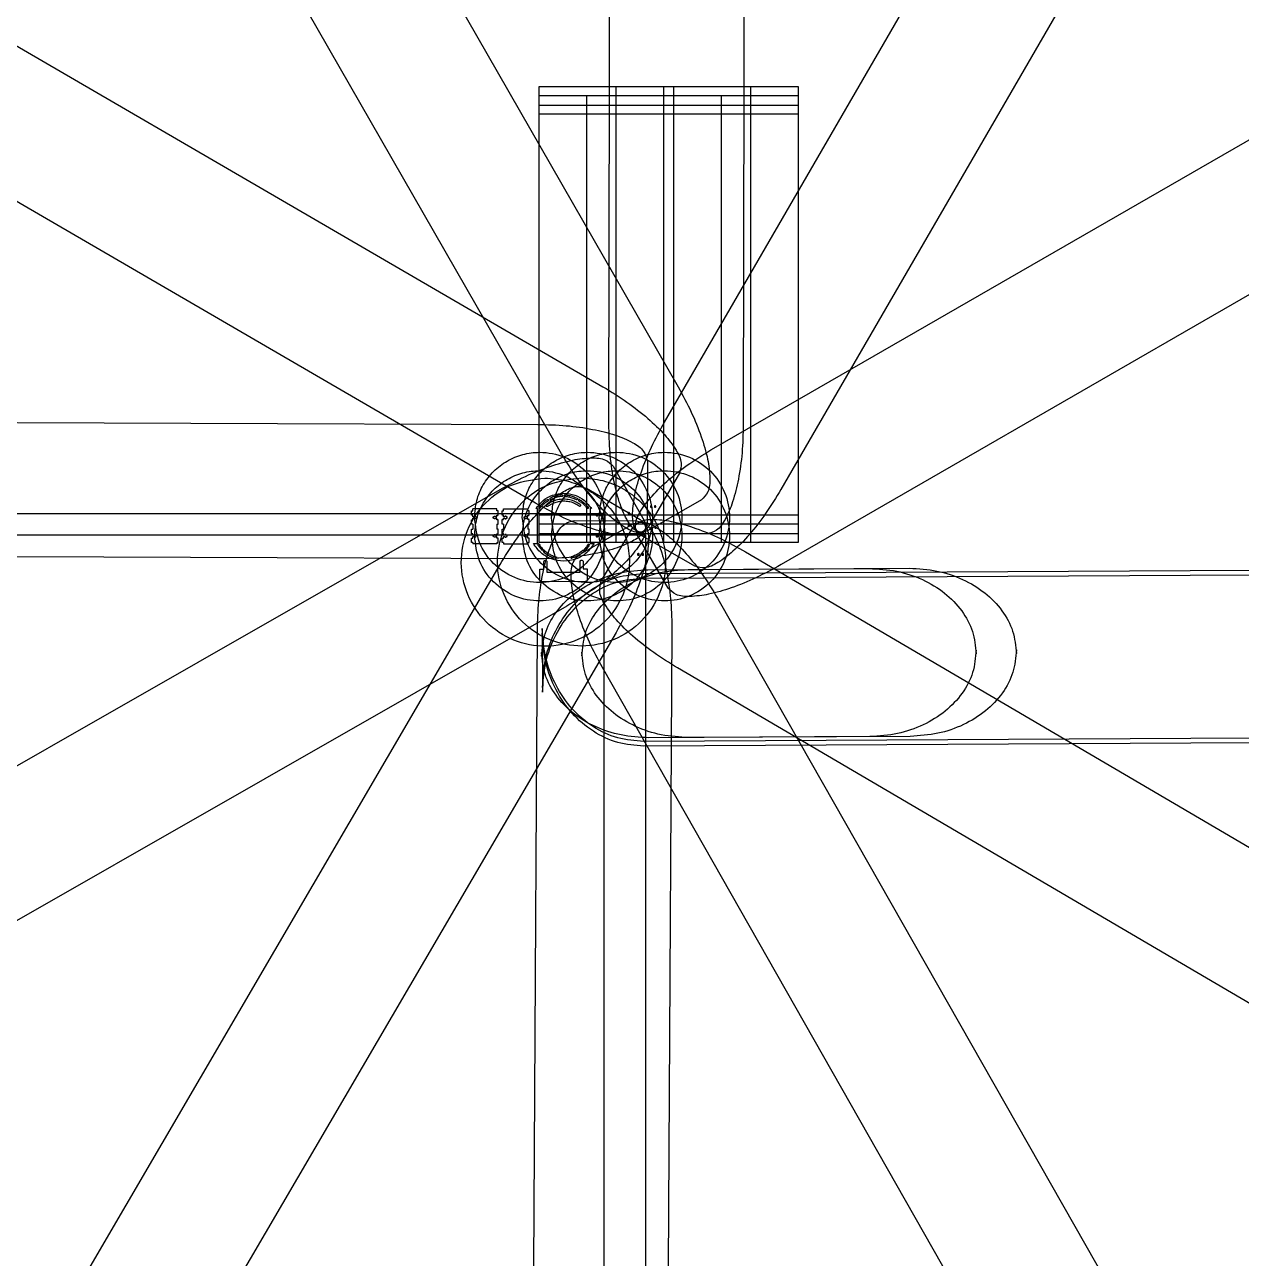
# Model space of a CAD drawing. Extents: x -2460 to 46339, y -15816 to 2995.
# Drawn here: x -1002 to 1778, y -1539 to 1279 of the extents above; entities that cross this region are included whole.
import ezdxf

# ---------------------------------------------------------------- set-up
doc = ezdxf.new("R2010")
doc.units = 0
doc.layers.add('Layer_1', color=7, linetype='CONTINUOUS')

msp = doc.modelspace()

# ---------------------------------------------------------------- linework, layer by layer
at = {"layer": 'Layer_1', "color": 7}
for points in [[(332.709485, 366.185815), (337.218704, 2745.046937)], [(644.418432, 2744.464631), (639.909214, 365.60351)], [(-693.116886, 2514.57258), (491.106193, 451.412312)], [(460.121213, 370.878887), (1652.157702, 2429.533102)], [(224.675491, 298.485232), (-959.547588, 2361.6455)], [(1918.00666, 2275.597132), (725.970171, 216.942917)], [(-1737.061796, 1647.366138), (319.3321, 451.430235)], [(572.844276, 311.309761), (2633.758809, 1499.442461)], [(164.892257, 185.873867), (-1891.501639, 1381.80977)], [(2787.190906, 1233.302631), (726.276374, 45.169931)], [(-2208.338731, 374.671682), (170.507807, 365.653259)], [(420.759899, 282.294983), (420.220121, 139.9137)], [(342.854599, 269.783338), (413.499746, 146.163021)], [(494.502846, 254.22435), (422.92249, 131.14329)], [(-1980.989599, -963.299841), (84.416405, 217.0107)], [(229.701996, 208.193447), (229.702098, 208.193447)], [(281.609848, 220.033989), (404.555031, 148.220362)], [(76.778774, 167.881489), (76.778774, 172.842185), (21.778886, 172.842185)], [(21.778994, 167.842221), (21.778994, 172.724609)], [(92.339119, 167.981819), (92.339119, 172.942515), (147.339007, 172.942515)], [(147.3389, 167.942551), (147.3389, 172.824939)], [(160.407293, 93.193427), (166.252798, 93.193427), (169.702093, 93.193427), (169.702093, 173.193518), (166.252798, 173.193518)], [(192.867598, 178.059688), (192.854799, 178.049589), (192.851599, 178.047087), (192.842198, 178.039889)], [(192.842381, 178.040016), (192.851782, 178.047216), (192.854982, 178.049716), (192.868081, 178.059815), (192.927263, 178.105535)], [(267.72471, 182.179136), (267.700021, 182.197236)], [(267.724659, 182.1791), (267.700072, 182.1975)], [(293.151295, 173.193518), (289.702001, 173.193518), (289.702001, 93.193427), (293.151295, 93.193427), (298.9968, 93.193427)], [(544.368508, 193.075186), (420.882209, 122.195971)], [(21.77874, 137.881423), (18.778746, 137.881423), (18.778746, 147.881428), (21.77874, 147.881428), (21.77874, 151.281421), (24.778734, 151.281421), (24.778734, 149.681425), (27.778727, 149.681425), (27.778727, 151.281421), (29.778723, 151.281421), (29.778723, 154.481415), (27.778727, 154.481415), (27.778727, 156.081414), (24.778734, 156.081414), (24.778734, 154.481417), (21.77874, 154.481417), (21.77874, 157.881408), (18.778746, 157.881408), (18.778746, 167.881413), (21.77874, 167.881413)], [(76.778627, 137.881372), (79.778621, 137.881372), (79.778621, 147.881377), (76.778627, 147.881377), (76.778627, 151.28137), (73.778633, 151.28137), (73.778633, 149.681374), (70.778639, 149.681374), (70.778639, 151.28137), (68.778643, 151.28137), (68.778643, 154.481364), (70.778639, 154.481364), (70.778639, 156.081361), (73.778633, 156.081361), (73.778633, 154.481364), (76.778627, 154.481364), (76.778627, 157.881357), (79.778621, 157.881357), (79.778621, 167.881362), (76.778627, 167.881362)], [(92.339266, 137.981702), (89.339272, 137.981702), (89.339272, 147.981707), (92.339266, 147.981707), (92.339266, 151.3817), (95.33926, 151.3817), (95.33926, 149.781704), (98.339254, 149.781704), (98.339254, 151.3817), (100.33925, 151.3817), (100.33925, 154.581694), (98.339254, 154.581694), (98.339254, 156.181691), (95.33926, 156.181691), (95.33926, 154.581694), (92.339266, 154.581694), (92.339266, 157.981687), (89.339272, 157.981687), (89.339272, 167.981692), (92.339266, 167.981692)], [(147.339154, 137.981753), (150.339148, 137.981753), (150.339148, 147.981758), (147.339154, 147.981758), (147.339154, 151.381751), (144.33916, 151.381751), (144.33916, 149.781755), (141.339166, 149.781755), (141.339166, 151.381751), (139.33917, 151.381751), (139.33917, 154.581745), (141.339166, 154.581745), (141.339166, 156.181742), (144.33916, 156.181742), (144.33916, 154.581745), (147.339154, 154.581745), (147.339154, 157.981738), (150.339148, 157.981738), (150.339148, 167.981743), (147.339154, 167.981743)], [(253.40045, 146.345298), (395.780407, 145.535631)], [(21.778594, 95.881433), (18.7786, 95.881433), (18.7786, 105.881438), (21.778594, 105.881438), (21.778594, 109.281431), (24.778588, 109.281431), (24.778588, 107.681434), (27.778582, 107.681434), (27.778582, 109.281431), (29.778578, 109.281431), (29.778578, 112.481424), (27.778582, 112.481424), (27.778582, 114.081423), (24.778588, 114.081423), (24.778588, 112.481424), (21.778594, 112.481424), (21.778594, 115.881417), (18.7786, 115.881417), (18.7786, 125.881422), (21.778594, 125.881422)], [(21.77874, 137.881474), (21.77874, 125.881473)], [(76.779028, 95.881382), (79.779022, 95.881382), (79.779022, 105.881387), (76.779028, 105.881387), (76.779028, 109.28138), (73.779034, 109.28138), (73.779034, 107.681383), (70.779041, 107.681383), (70.779041, 109.28138), (68.779045, 109.28138), (68.779045, 112.481373), (70.779041, 112.481373), (70.779041, 114.08137), (73.779034, 114.08137), (73.779034, 112.481373), (76.779028, 112.481373), (76.779028, 115.881366), (79.779022, 115.881366), (79.779022, 125.881371), (76.779028, 125.881371)], [(76.778627, 137.881474), (76.778627, 125.881473)], [(92.338865, 95.981712), (89.338871, 95.981712), (89.338871, 105.981717), (92.338865, 105.981717), (92.338865, 109.38171), (95.338858, 109.38171), (95.338858, 107.781713), (98.338852, 107.781713), (98.338852, 109.38171), (100.338848, 109.38171), (100.338848, 112.581703), (98.338852, 112.581703), (98.338852, 114.1817), (95.338858, 114.1817), (95.338858, 112.581703), (92.338865, 112.581703), (92.338865, 115.981696), (89.338871, 115.981696), (89.338871, 125.981701), (92.338865, 125.981701)], [(92.339266, 137.981804), (92.339266, 125.981803)], [(147.339299, 95.981763), (150.339293, 95.981763), (150.339293, 105.981768), (147.339299, 105.981768), (147.339299, 109.381761), (144.339305, 109.381761), (144.339305, 107.781764), (141.339311, 107.781764), (141.339311, 109.381761), (139.339315, 109.381761), (139.339315, 112.581754), (141.339311, 112.581754), (141.339311, 114.181753), (144.339305, 114.181753), (144.339305, 112.581754), (147.339299, 112.581754), (147.339299, 115.981747), (150.339293, 115.981747), (150.339293, 125.981752), (147.339299, 125.981752)], [(147.339154, 137.981804), (147.339154, 125.981803)], [(265.763349, 68.416539), (389.517419, 138.827089)], [(315.397311, 7.078792), (387.44368, 129.887568)], [(468.040317, -8.582214), (396.927035, 114.76927)], [(529.096522, 41.398924), (405.879852, 112.745743)], [(557.025432, 115.193675), (414.643352, 115.463564)], [(76.779028, 95.90508), (76.779028, 92.905086), (21.77914, 92.905086)], [(21.779394, 95.928981), (21.779394, 92.976384)], [(92.338865, 96.00541), (92.338865, 93.005416), (147.338753, 93.005416)], [(147.338499, 96.029311), (147.338499, 93.076714)], [(169.343197, 58.455249), (-2209.503341, 67.473671)], [(410.82545, 25.024172), (9436.386963, 74.281426)], [(410.854914, 14.524574), (9436.416427, 63.781829)], [(645.264402, 74.179021), (2697.108496, -1129.545501)], [(-1115.760213, -2008.881121), (84.072187, 45.237874)], [(175.225358, 10.028178), (175.15373, 27.58829), (175.123504, 35.022387), (184.31711, 35.086395), (184.250054, 51.512905)], [(187.684363, 54.794102), (187.684563, 54.794102)], [(191.145364, 51.560911), (191.242646, 27.723723), (267.090335, 28.251433), (266.993815, 52.088621)], [(270.428123, 55.369717), (270.42871, 55.369704)], [(270.42871, 55.369704), (270.428913, 55.369704)], [(273.889714, 52.136513), (273.955754, 35.710003), (283.149258, 35.774011), (283.179738, 28.342302), (283.179738, 28.339901), (283.179916, 28.339901), (283.251036, 10.756295)], [(421.686756, 33.628518), (927.227384, 36.387503)], [(513.621799, 34.130422), (1019.162427, 36.889407)], [(278.672026, 6.380688), (179.86477, 5.693287)], [(236.838467, -49.709156), (-1828.567537, -1230.019697)], [(585.054442, -38.204981), (1761.448069, -2105.842138)], [(349.335393, -109.705269), (-850.497007, -2163.824264)], [(156.040392, -2482.581005), (169.567989, -103.74905)], [(180.457608, -101.063426), (181.190773, -235.404282)], [(180.487072, -111.563024), (181.220237, -245.90388)], [(476.763137, -105.495965), (463.23554, -2484.327921)], [(179.031276, -155.569541), (179.076344, -163.827553)], [(270.966319, -155.067637), (271.011387, -163.325649)], [(1171.978509, -158.408793), (1171.933441, -150.150781)], [(1263.913552, -157.90689), (1263.868484, -149.648877)], [(1494.439631, -2257.758037), (318.046004, -190.12088)], [(2541.663198, -1394.5144), (489.819104, -190.789877)], [(9438.482609, -309.712712), (412.921096, -358.969967)], [(9438.512073, -320.21231), (412.95056, -369.469564)], [(929.323029, -347.606852), (423.782401, -350.365838)], [(1021.258071, -347.104948), (515.717444, -349.863934)]]:
    msp.add_lwpolyline(points, dxfattribs=at)
for points in [[(173.178972, 157.881814), (173.178972, 1137.082283), (480.379306, 1137.082283), (480.379306, 157.881814)], [(349.084887, 157.881814), (349.084887, 1137.082283), (656.285222, 1137.082283), (656.285222, 157.881814)], [(458.083903, 157.881814), (458.083903, 1137.082283), (765.284238, 1137.082283), (765.284238, 157.881814)], [(173.178972, 137.881855), (173.178972, 1117.082323), (480.379306, 1117.082323), (480.379306, 137.881855)], [(282.17875, 137.881855), (282.17875, 1117.082323), (589.379084, 1117.082323), (589.379084, 137.881855)], [(349.084887, 137.881855), (349.084887, 1117.082323), (656.285222, 1117.082323), (656.285222, 137.881855)], [(458.083903, 137.881855), (458.083903, 1117.082323), (765.284238, 1117.082323), (765.284238, 137.881855)], [(173.178972, 115.881646), (173.178972, 1095.082114), (480.379306, 1095.082114), (480.379306, 115.881646)], [(173.178972, 95.881687), (173.178972, 1075.082155), (480.379306, 1075.082155), (480.379306, 95.881687)], [(282.17875, 115.881646), (282.17875, 1095.082114), (589.379084, 1095.082114), (589.379084, 115.881646)], [(282.17875, 95.881687), (282.17875, 1075.082155), (589.379084, 1075.082155), (589.379084, 95.881687)], [(349.084887, 115.881646), (349.084887, 1095.082114), (656.285222, 1095.082114), (656.285222, 115.881646)], [(349.084887, 95.881687), (349.084887, 1075.082155), (656.285222, 1075.082155), (656.285222, 95.881687)], [(458.083903, 115.881646), (458.083903, 1095.082114), (765.284238, 1095.082114), (765.284238, 115.881646)], [(458.083903, 95.881687), (458.083903, 1075.082155), (765.284238, 1075.082155), (765.284238, 95.881687)], [(460.121213, 370.878887)], [(332.709485, 366.185815)], [(572.844276, 311.309761)], [(224.675491, 298.485232)], [(186.625401, 242.848914)], [(269.368184, 243.300526)], [(164.892257, 185.873867)], [(427.649624, 177.911746)], [(436.778384, 177.911746)], [(321.619868, 161.825672), (321.619868, -5118.148216), (-1790.380635, -5118.148216), (-1790.380635, 161.825672)], [(25.979205, 152.981646)], [(134.979237, 152.981646)], [(201.885374, 152.981646)], [(307.619389, 158.325552)], [(310.88439, 152.981646)], [(317.619368, 158.325552)], [(376.849626, 162.671746)], [(416.184065, 113.481854), (416.184065, -3918.509936), (-1695.816438, -3918.509936), (-1695.816438, 113.481854)], [(376.849626, 134.731747)], [(402.183585, 116.481848)], [(412.183565, 116.481848)], [(428.919624, 129.651747)], [(438.048384, 129.651747)], [(25.979205, 110.981732)], [(134.979237, 110.981732)], [(201.885374, 110.981732)], [(307.619389, 110.32565)], [(310.88439, 110.981732)], [(317.619368, 110.32565)], [(169.343197, 58.455249)], [(402.183585, 68.481692)], [(412.183565, 68.481692)], [(645.264402, 74.179021)], [(421.686756, 33.628518)], [(513.621799, 34.130422)], [(410.82545, 25.024172)], [(410.854914, 14.524574)], [(236.838467, -49.709156)], [(585.054442, -38.204981)], [(349.335393, -109.705269)], [(476.763137, -105.495965)]]:
    msp.add_lwpolyline(points, close=True, dxfattribs=at)
for points, knots in [([(319.3321, 451.430235), (337.838385, 440.063143), (373.589602, 418.103718), (420.740676, 381.278831), (459.198126, 344.77835), (484.797034, 310.987129), (500.952588, 280.108437), (496.411467, 261.884024), (494.502846, 254.22435)], [0, 0, 0, 0, 65.089188, 125.742022, 179.423508, 222.85158, 254.637607, 277.683192, 277.683192, 277.683192, 277.683192]), ([(491.106193, 451.412312), (501.461604, 432.321515), (521.466622, 395.441112), (543.923188, 339.988455), (559.010138, 289.158899), (564.31036, 247.098719), (562.884088, 212.278296), (549.847678, 198.757812), (544.368508, 193.075186)], [0, 0, 0, 0, 65.089168, 125.741986, 179.423465, 222.85154, 254.63758, 277.683186, 277.683186, 277.683186, 277.683186]), ([(405.879852, 112.745743), (400.422266, 118.449096), (387.437214, 132.018894), (386.142965, 166.844452), (391.602613, 208.884204), (406.882162, 259.656159), (429.548802, 315.023237), (449.693498, 351.827502), (460.121213, 370.878887)], [0, 0, 0, 0, 23.045593, 54.83161, 98.259653, 151.941094, 212.593874, 277.683003, 277.683003, 277.683003, 277.683003]), ([(170.507807, 365.653259), (192.217839, 365.04848), (234.15819, 363.880142), (293.399263, 355.526917), (344.946685, 343.112684), (384.001113, 326.623368), (413.419714, 307.940779), (418.587775, 289.884145), (420.759899, 282.294983)], [0, 0, 0, 0, 65.08904, 125.741744, 179.423128, 222.851136, 254.637142, 277.682741, 277.682741, 277.682741, 277.682741]), ([(414.643352, 115.463564), (407.066663, 117.678811), (389.039703, 122.949473), (370.524706, 152.47386), (354.25774, 191.621452), (342.136833, 243.238672), (334.120621, 302.526332), (333.190799, 344.47268), (332.709485, 366.185815)], [0, 0, 0, 0, 23.045605, 54.831628, 98.259664, 151.941085, 212.593833, 277.682922, 277.682922, 277.682922, 277.682922]), ([(639.909214, 365.60351), (639.345588, 343.892355), (638.256751, 301.949834), (630.015833, 242.69299), (617.69933, 191.122091), (601.284069, 152.03645), (582.657277, 122.582466), (564.610465, 117.380182), (557.025432, 115.193675)], [0, 0, 0, 0, 65.089088, 125.741837, 179.423258, 222.851295, 254.637318, 277.682923, 277.682923, 277.682923, 277.682923]), ([(396.927035, 114.76927), (395.047464, 122.436124), (390.575463, 140.677624), (406.847981, 171.494853), (432.574827, 205.188798), (471.170406, 241.543244), (518.460781, 278.189143), (554.295017, 300.012897), (572.844276, 311.309761)], [0, 0, 0, 0, 23.045581, 54.831618, 98.259714, 151.941237, 212.594118, 277.68336, 277.68336, 277.68336, 277.68336]), ([(25.979205, 152.981646), (28.240237, 133.387113), (32.722039, 94.546971), (67.102567, 45.051022), (116.259839, 11.886183), (174.816349, 0.327058), (233.175642, 11.94045), (282.770135, 44.991845), (315.819833, 94.579589), (327.433248, 152.963898), (315.875731, 211.425732), (282.704452, 260.935617), (233.23238, 294.015224), (181.24412, 304.377035), (135.829294, 298.353556), (99.535073, 283.324943), (68.313645, 259.414186), (44.55948, 228.232021), (28.946843, 191.937505), (26.971154, 166.002851), (25.979205, 152.981646)], [0, 0, 0, 0, 58.40648, 115.772899, 174.179379, 232.585859, 289.952277, 348.358758, 406.765238, 464.131656, 522.538136, 580.944616, 638.311035, 696.717515, 735.669542, 774.299227, 813.251255, 852.203282, 890.832967, 929.784994, 929.784994, 929.784994, 929.784994]), ([(84.416405, 217.0107), (103.526841, 227.329909), (140.445185, 247.264993), (195.940433, 269.616421), (246.798607, 284.607013), (288.868847, 289.827513), (323.686565, 288.335273), (337.182355, 275.273264), (342.854599, 269.783338)], [0, 0, 0, 0, 65.08929, 125.742232, 179.423827, 222.851998, 254.638102, 277.683725, 277.683725, 277.683725, 277.683725]), ([(134.979237, 152.981646), (137.240269, 133.387113), (141.722071, 94.546971), (176.102599, 45.051022), (225.259871, 11.886183), (283.816381, 0.327058), (342.175674, 11.94045), (391.770167, 44.991845), (424.819865, 94.579589), (436.43328, 152.963898), (424.875763, 211.425732), (391.704484, 260.935617), (342.232412, 294.015224), (290.244152, 304.377035), (244.829326, 298.353556), (208.535105, 283.324943), (177.313677, 259.414186), (153.559512, 228.232021), (137.946875, 191.937505), (135.971186, 166.002851), (134.979237, 152.981646)], [0, 0, 0, 0, 58.40648, 115.772899, 174.179379, 232.585859, 289.952277, 348.358758, 406.765238, 464.131656, 522.538136, 580.944616, 638.311035, 696.717515, 735.669542, 774.299227, 813.251255, 852.203282, 890.832967, 929.784994, 929.784994, 929.784994, 929.784994]), ([(201.885374, 152.981646), (204.146407, 133.387113), (208.628208, 94.546971), (243.008736, 45.051022), (292.166008, 11.886183), (350.722519, 0.327058), (409.081811, 11.94045), (458.676305, 44.991845), (491.726003, 94.579589), (503.339417, 152.963898), (491.7819, 211.425732), (458.610621, 260.935617), (409.138549, 294.015224), (357.150289, 304.377035), (311.735463, 298.353556), (275.441243, 283.324943), (244.219815, 259.414186), (220.465649, 228.232021), (204.853012, 191.937505), (202.877323, 166.002851), (201.885374, 152.981646)], [0, 0, 0, 0, 58.40648, 115.772899, 174.179379, 232.585859, 289.952277, 348.358758, 406.765238, 464.131656, 522.538136, 580.944616, 638.311035, 696.717515, 735.669542, 774.299227, 813.251255, 852.203282, 890.832967, 929.784994, 929.784994, 929.784994, 929.784994]), ([(420.882209, 122.195971), (413.211796, 120.330941), (394.961834, 115.893535), (364.175486, 132.224411), (330.530352, 158.015053), (294.249128, 196.679425), (257.692944, 244.039119), (235.937166, 279.914616), (224.675491, 298.485232)], [0, 0, 0, 0, 23.045612, 54.831666, 98.259754, 151.941244, 212.594069, 277.683239, 277.683239, 277.683239, 277.683239]), ([(310.88439, 152.981646), (313.145423, 133.387113), (317.627225, 94.546971), (352.007752, 45.051022), (401.165024, 11.886183), (459.721535, 0.327058), (518.080827, 11.94045), (567.675321, 44.991845), (600.725019, 94.579589), (612.338433, 152.963898), (600.780916, 211.425732), (567.609637, 260.935617), (518.137565, 294.015224), (466.149306, 304.377035), (420.734479, 298.353556), (384.440259, 283.324943), (353.218831, 259.414186), (329.464665, 228.232021), (313.852028, 191.937505), (311.876339, 166.002851), (310.88439, 152.981646)], [0, 0, 0, 0, 58.40648, 115.772899, 174.179379, 232.585859, 289.952277, 348.358758, 406.765238, 464.131656, 522.538136, 580.944616, 638.311035, 696.717515, 735.669542, 774.299227, 813.251255, 852.203282, 890.832967, 929.784994, 929.784994, 929.784994, 929.784994]), ([(25.979205, 110.981732), (28.240237, 91.387198), (32.722039, 52.547057), (67.102567, 3.051108), (116.259839, -30.113732), (174.816349, -41.672857), (233.175642, -30.059464), (282.770135, 2.991931), (315.819833, 52.579674), (327.433248, 110.963983), (315.875731, 169.425818), (282.704452, 218.935702), (233.23238, 252.01531), (181.24412, 262.377121), (135.829294, 256.353642), (99.535073, 241.325028), (68.313645, 217.414272), (44.55948, 186.232107), (28.946843, 149.93759), (26.971154, 124.002936), (25.979205, 110.981732)], [0, 0, 0, 0, 58.40648, 115.772899, 174.179379, 232.585859, 289.952277, 348.358758, 406.765238, 464.131656, 522.538136, 580.944616, 638.311035, 696.717515, 735.669542, 774.299227, 813.251255, 852.203282, 890.832967, 929.784994, 929.784994, 929.784994, 929.784994]), ([(134.979237, 110.981732), (137.240269, 91.387198), (141.722071, 52.547057), (176.102599, 3.051108), (225.259871, -30.113732), (283.816381, -41.672857), (342.175674, -30.059464), (391.770167, 2.991931), (424.819865, 52.579674), (436.43328, 110.963983), (424.875763, 169.425818), (391.704484, 218.935702), (342.232412, 252.01531), (290.244152, 262.377121), (244.829326, 256.353642), (208.535105, 241.325028), (177.313677, 217.414272), (153.559512, 186.232107), (137.946875, 149.93759), (135.971186, 124.002936), (134.979237, 110.981732)], [0, 0, 0, 0, 58.40648, 115.772899, 174.179379, 232.585859, 289.952277, 348.358758, 406.765238, 464.131656, 522.538136, 580.944616, 638.311035, 696.717515, 735.669542, 774.299227, 813.251255, 852.203282, 890.832967, 929.784994, 929.784994, 929.784994, 929.784994]), ([(201.885374, 110.981732), (204.146407, 91.387198), (208.628208, 52.547057), (243.008736, 3.051108), (292.166008, -30.113732), (350.722519, -41.672857), (409.081811, -30.059464), (458.676305, 2.991931), (491.726003, 52.579674), (503.339417, 110.963983), (491.7819, 169.425818), (458.610621, 218.935702), (409.138549, 252.01531), (357.150289, 262.377121), (311.735463, 256.353642), (275.441243, 241.325028), (244.219815, 217.414272), (220.465649, 186.232107), (204.853012, 149.93759), (202.877323, 124.002936), (201.885374, 110.981732)], [0, 0, 0, 0, 58.40648, 115.772899, 174.179379, 232.585859, 289.952277, 348.358758, 406.765238, 464.131656, 522.538136, 580.944616, 638.311035, 696.717515, 735.669542, 774.299227, 813.251255, 852.203282, 890.832967, 929.784994, 929.784994, 929.784994, 929.784994]), ([(310.88439, 110.981732), (313.145423, 91.387198), (317.627225, 52.547057), (352.007752, 3.051108), (401.165024, -30.113732), (459.721535, -41.672857), (518.080827, -30.059464), (567.675321, 2.991931), (600.725019, 52.579674), (612.338433, 110.963983), (600.780916, 169.425818), (567.609637, 218.935702), (518.137565, 252.01531), (466.149306, 262.377121), (420.734479, 256.353642), (384.440259, 241.325028), (353.218831, 217.414272), (329.464665, 186.232107), (313.852028, 149.93759), (311.876339, 124.002936), (310.88439, 110.981732)], [0, 0, 0, 0, 58.40648, 115.772899, 174.179379, 232.585859, 289.952277, 348.358758, 406.765238, 464.131656, 522.538136, 580.944616, 638.311035, 696.717515, 735.669542, 774.299227, 813.251255, 852.203282, 890.832967, 929.784994, 929.784994, 929.784994, 929.784994]), ([(186.625401, 242.848914), (161.358252, 239.793512), (111.273931, 233.737122), (47.65078, 189.027234), (5.203881, 125.365781), (-9.298685, 49.72853), (6.097207, -25.49107), (49.093124, -89.250383), (113.309551, -131.545361), (188.725295, -146.119054), (264.077904, -130.794669), (327.727553, -87.644978), (370.06226, -23.577938), (383.066165, 43.575826), (374.974181, 102.132437), (355.326979, 148.857255), (324.254756, 188.974059), (283.852735, 219.404601), (236.911523, 239.29408), (203.433811, 241.660691), (186.625401, 242.848914)], [0, 0, 0, 0, 75.363735, 149.385335, 224.748797, 300.112145, 374.133476, 449.496937, 524.860559, 598.88227, 674.246005, 749.609627, 823.631069, 898.994417, 949.255191, 999.100074, 1049.360945, 1099.621889, 1149.466968, 1199.728011, 1199.728011, 1199.728011, 1199.728011]), ([(269.368184, 243.300526), (244.101035, 240.245124), (194.016714, 234.188733), (130.393563, 189.478846), (87.946664, 125.817393), (73.444098, 50.180142), (88.83999, -25.039458), (131.835907, -88.798771), (196.052334, -131.093749), (271.468078, -145.667442), (346.820687, -130.343057), (410.470336, -87.193366), (452.805043, -23.126326), (465.808948, 44.027438), (457.716964, 102.584049), (438.069762, 149.308867), (406.997539, 189.425671), (366.595518, 219.856213), (319.654306, 239.745692), (286.176594, 242.112303), (269.368184, 243.300526)], [0, 0, 0, 0, 75.363735, 149.385335, 224.748797, 300.112145, 374.133476, 449.496937, 524.860559, 598.88227, 674.246005, 749.609627, 823.631069, 898.994417, 949.255191, 999.100074, 1049.360945, 1099.621889, 1149.466968, 1199.728011, 1199.728011, 1199.728011, 1199.728011]), ([(84.072187, 45.237874), (95.474344, 63.72254), (117.501511, 99.431994), (154.415728, 146.51307), (190.98906, 184.901162), (224.828761, 210.435894), (255.738038, 226.532815), (273.953805, 221.957136), (281.609848, 220.033989)], [0, 0, 0, 0, 65.089099, 125.741855, 179.42328, 222.851315, 254.637331, 277.682927, 277.682927, 277.682927, 277.682927]), ([(166.252798, 173.193518), (171.335926, 179.722611), (181.538007, 192.826816), (204.200243, 205.602662), (221.101229, 207.319674), (229.701996, 208.193447)], [0, 0, 0, 0, 24.675562, 49.525037, 75.274304, 75.274304, 75.274304, 75.274304]), ([(226.062532, 204.637548), (222.804075, 204.307045), (216.347491, 203.652158), (207.007273, 200.939429), (201.280933, 198.101602), (198.434445, 196.690955)], [0, 0, 0, 0, 9.8129, 19.444116, 28.963756, 28.963756, 28.963756, 28.963756]), ([(225.939494, 201.124001), (222.893943, 200.800462), (216.858034, 200.159248), (208.12896, 197.598518), (202.773258, 194.939829), (200.110743, 193.618098)], [0, 0, 0, 0, 9.176532, 18.186757, 27.094363, 27.094363, 27.094363, 27.094363]), ([(225.706881, 204.616601), (225.731415, 204.61778), (225.780728, 204.620148), (225.855153, 204.619762), (226.209503, 204.604125), (226.834773, 204.390923), (227.456427, 203.679602), (227.640805, 202.760167), (227.35277, 201.895637), (226.697876, 201.255425), (226.1208, 201.165281), (225.829004, 201.119701)], [0, 0, 0, 0, 0.073679, 0.148092, 0.223145, 1.138159, 2.026028, 2.941044, 3.816483, 4.664732, 5.532351, 5.532351, 5.532351, 5.532351]), ([(229.702098, 208.193447), (238.302907, 207.319676), (255.203926, 205.602675), (277.866142, 192.826782), (288.068189, 179.722597), (293.151295, 173.193518)], [0, 0, 0, 0, 25.749386, 50.598826, 75.274318, 75.274318, 75.274318, 75.274318]), ([(232.850859, 204.616554), (232.826325, 204.617733), (232.777012, 204.620101), (232.702587, 204.619715), (232.348237, 204.604078), (231.722967, 204.390876), (231.101313, 203.679555), (230.916936, 202.76012), (231.204971, 201.89559), (231.859865, 201.255378), (232.436941, 201.165234), (232.728736, 201.119654)], [0, 0, 0, 0, 0.073679, 0.148092, 0.223145, 1.138159, 2.026028, 2.941044, 3.816483, 4.664732, 5.532351, 5.532351, 5.532351, 5.532351]), ([(232.495336, 204.637548), (235.753792, 204.307045), (242.210376, 203.652158), (251.550594, 200.939429), (257.276934, 198.101602), (260.123423, 196.690955)], [0, 0, 0, 0, 9.8129, 19.444116, 28.963756, 28.963756, 28.963756, 28.963756]), ([(232.618246, 201.123954), (235.663797, 200.800415), (241.699705, 200.159202), (250.428775, 197.598472), (255.784473, 194.939782), (258.446985, 193.618051)], [0, 0, 0, 0, 9.176531, 18.186754, 27.094352, 27.094352, 27.094352, 27.094352]), ([(725.970171, 216.942917), (714.638171, 198.415144), (692.746536, 162.622413), (656.011064, 115.401687), (619.583517, 76.875173), (585.840849, 51.212293), (554.992812, 34.998266), (536.759808, 39.504827), (529.096522, 41.398924)], [0, 0, 0, 0, 65.089135, 125.741931, 179.423398, 222.851472, 254.637519, 277.683128, 277.683128, 277.683128, 277.683128]), ([(422.92249, 131.14329), (417.208791, 125.696532), (403.614373, 112.737236), (368.786388, 111.509023), (326.757003, 117.04835), (276.014031, 132.42411), (220.68994, 155.195649), (183.92387, 175.410064), (164.892257, 185.873867)], [0, 0, 0, 0, 23.045601, 54.831661, 98.259766, 151.941278, 212.594128, 277.683322, 277.683322, 277.683322, 277.683322]), ([(172.804576, 175.952313), (172.70719, 175.794918), (172.511789, 175.479109), (172.436941, 174.908541), (172.56815, 174.249682), (173.04101, 173.613164), (173.852589, 173.260603), (174.554004, 173.340545), (174.997531, 173.569676), (175.248761, 173.763835), (175.37798, 173.926276), (175.442035, 174.0068)], [0, 0, 0, 0, 0.55011, 1.103782, 1.677558, 2.534359, 3.365744, 4.222577, 4.545108, 4.858216, 5.166005, 5.166005, 5.166005, 5.166005]), ([(192.976493, 193.709783), (190.351137, 192.124622), (185.149025, 188.983646), (178.33084, 182.945721), (174.62134, 178.249775), (172.777398, 175.915483)], [0, 0, 0, 0, 9.188561, 18.207022, 27.120986, 27.120986, 27.120986, 27.120986]), ([(194.280072, 190.686853), (191.832115, 189.192868), (186.980563, 186.231972), (180.618678, 180.567537), (177.151059, 176.171692), (175.427176, 173.986353)], [0, 0, 0, 0, 8.59271, 17.029699, 25.370626, 25.370626, 25.370626, 25.370626]), ([(192.842198, 178.039889), (192.724165, 177.960452), (192.486194, 177.800296), (192.068737, 177.662062), (191.428525, 177.588525), (190.578913, 177.816749), (189.815399, 178.580454), (189.576075, 179.47058), (189.681424, 180.18998), (189.905001, 180.706476), (190.154601, 180.973123), (190.278602, 181.105592)], [0, 0, 0, 0, 0.425224, 0.857311, 1.303281, 2.349008, 3.3637, 4.409426, 4.976704, 5.524755, 6.065824, 6.065824, 6.065824, 6.065824]), ([(267.700021, 182.197236), (263.984246, 184.613701), (256.491454, 189.486458), (243.463008, 193.683106), (229.497844, 195.229191), (215.335439, 193.591927), (201.785361, 189.017124), (194.09384, 183.733787), (190.278792, 181.113215)], [0, 0, 0, 0, 13.249093, 26.716546, 40.61047, 55.117762, 69.170924, 83.001406, 83.001406, 83.001406, 83.001406]), ([(192.683936, 193.549611), (192.704243, 193.560443), (192.745069, 193.582221), (192.808262, 193.611803), (193.114502, 193.740518), (193.729129, 193.810617), (194.540217, 193.457599), (195.064568, 192.753352), (195.167293, 191.90629), (194.869397, 191.102086), (194.417089, 190.794588), (194.188378, 190.639101)], [0, 0, 0, 0, 0.069041, 0.138798, 0.209196, 1.065978, 1.897373, 2.754104, 3.573821, 4.368129, 5.180607, 5.180607, 5.180607, 5.180607]), ([(192.927263, 178.105535), (193.395405, 178.462865), (194.332091, 179.177832), (195.776972, 180.198094), (199.857791, 182.915088), (207.094799, 186.673748), (218.094348, 189.952719), (229.587633, 191.058148), (240.969262, 189.995757), (251.672464, 186.905142), (258.766287, 183.345784), (262.807206, 180.751301), (264.277897, 179.748724), (265.231915, 179.044612), (265.708687, 178.692732)], [0, 0, 0, 0, 1.766684, 3.534889, 5.305019, 16.474715, 27.835564, 39.536773, 50.894451, 61.926973, 72.772795, 74.554252, 76.333595, 78.111167, 78.111167, 78.111167, 78.111167]), ([(198.477625, 196.714055), (198.311681, 196.606634), (197.978734, 196.391106), (197.645743, 195.874571), (197.471406, 195.178651), (197.636887, 194.348174), (198.259202, 193.637017), (198.972801, 193.393718), (199.505594, 193.412333), (199.836806, 193.484937), (200.035776, 193.582658), (200.134416, 193.631103)], [0, 0, 0, 0, 0.587533, 1.178821, 1.791539, 2.706568, 3.594466, 4.509497, 4.85393, 5.188292, 5.517017, 5.517017, 5.517017, 5.517017]), ([(260.080243, 196.714055), (260.246206, 196.606638), (260.579184, 196.391123), (260.912148, 195.874566), (261.086612, 195.178631), (260.920736, 194.348242), (260.298668, 193.637011), (259.585068, 193.393714), (259.052285, 193.412331), (258.72104, 193.484939), (258.522051, 193.582658), (258.423401, 193.631103)], [0, 0, 0, 0, 0.587571, 1.178857, 1.791583, 2.706657, 3.594484, 4.509426, 4.853908, 5.18829, 5.517044, 5.517044, 5.517044, 5.517044]), ([(265.811879, 193.605491), (265.79139, 193.616307), (265.750409, 193.637942), (265.687617, 193.667423), (265.383224, 193.799093), (264.76752, 193.865379), (263.957082, 193.513769), (263.432524, 192.809175), (263.330013, 191.962128), (263.628083, 191.15813), (264.080161, 190.850501), (264.308707, 190.694981)], [0, 0, 0, 0, 0.0695, 0.13901, 0.208014, 1.064748, 1.896115, 2.752848, 3.572547, 4.366914, 5.179101, 5.179101, 5.179101, 5.179101]), ([(264.217267, 190.742733), (266.665224, 189.248748), (271.516776, 186.287852), (277.878661, 180.623417), (281.34628, 176.227572), (283.070163, 174.042233)], [0, 0, 0, 0, 8.59271, 17.029699, 25.370626, 25.370626, 25.370626, 25.370626]), ([(265.51889, 193.765663), (268.144247, 192.180502), (273.346358, 189.039526), (280.164543, 183.001601), (283.874043, 178.305655), (285.717986, 175.971363)], [0, 0, 0, 0, 9.188561, 18.207022, 27.120986, 27.120986, 27.120986, 27.120986]), ([(265.870459, 178.692722), (265.939126, 178.671834), (266.077299, 178.629803), (266.293632, 178.59514), (266.788242, 178.566802), (267.562972, 178.77494), (268.326356, 179.538538), (268.55249, 180.382013), (268.484133, 181.012479), (268.351963, 181.412724), (268.179469, 181.708816), (268.012575, 181.916514), (267.876753, 182.056837), (267.775404, 182.138308), (267.724659, 182.1791)], [0, 0, 0, 0, 0.215129, 0.432884, 0.655131, 1.70088, 2.715564, 3.761287, 4.190642, 4.606876, 5.016266, 5.210845, 5.405472, 5.600644, 5.600644, 5.600644, 5.600644]), ([(268.278684, 181.764938), (268.217511, 181.811271), (268.095033, 181.904038), (267.910157, 182.041818), (267.786531, 182.13336), (267.72471, 182.179136)], [0, 0, 0, 0, 0.230217, 0.460932, 0.691703, 0.691703, 0.691703, 0.691703]), ([(285.913566, 174.411194), (285.765563, 174.159068), (285.47394, 173.662281), (284.637929, 173.318386), (283.942328, 173.396234), (283.498208, 173.625588), (283.247056, 173.819698), (283.117834, 173.982152), (283.05378, 174.06268)], [0, 0, 0, 0, 0.85678, 1.688193, 2.545107, 2.867638, 3.180759, 3.488537, 3.488537, 3.488537, 3.488537]), ([(285.690046, 176.008193), (285.786771, 175.851037), (285.980846, 175.535707), (286.066426, 174.961561), (285.965115, 174.596795), (285.913566, 174.411194)], [0, 0, 0, 0, 0.550159, 1.103877, 1.677484, 1.677484, 1.677484, 1.677484]), ([(427.649624, 177.911746), (427.693593, 178.193803), (427.780224, 178.749541), (428.417193, 179.361384), (429.248094, 179.588039), (430.08774, 179.361441), (430.699043, 178.7496), (430.925868, 177.911842), (430.699111, 177.074035), (430.087748, 176.46221), (429.24812, 176.235553), (428.417185, 176.462152), (427.780238, 177.073991), (427.693597, 177.629706), (427.649624, 177.911746)], [0, 0, 0, 0, 0.836585, 1.64832, 2.484883, 3.321434, 4.133166, 4.969704, 5.806277, 6.618028, 7.454613, 8.291164, 9.102896, 9.939433, 9.939433, 9.939433, 9.939433]), ([(436.778384, 177.911746), (436.822353, 178.193803), (436.908984, 178.749541), (437.545953, 179.361384), (438.376854, 179.588039), (439.2165, 179.361441), (439.827803, 178.7496), (440.054628, 177.911842), (439.827871, 177.074035), (439.216507, 176.46221), (438.376879, 176.235553), (437.545945, 176.462152), (436.908997, 177.073991), (436.822356, 177.629706), (436.778384, 177.911746)], [0, 0, 0, 0, 0.836585, 1.64832, 2.484883, 3.321434, 4.133166, 4.969704, 5.806277, 6.618028, 7.454613, 8.291164, 9.102896, 9.939433, 9.939433, 9.939433, 9.939433]), ([(169.567989, -103.74905), (170.213919, -82.040142), (171.461754, -40.101962), (179.927255, 19.123337), (192.439169, 70.64728), (209.00248, 109.670485), (227.740775, 139.053706), (245.807186, 144.187555), (253.40045, 146.345298)], [0, 0, 0, 0, 65.089225, 125.742099, 179.423625, 222.851735, 254.637792, 277.683393, 277.683393, 277.683393, 277.683393]), ([(413.499746, 146.163021), (415.350236, 138.489091), (419.753048, 120.230755), (403.363794, 89.475426), (377.509363, 55.879252), (338.776198, 19.671386), (291.347186, -16.794962), (255.430438, -38.4827), (236.838467, -49.709156)], [0, 0, 0, 0, 23.045597, 54.831651, 98.259772, 151.941325, 212.594241, 277.683522, 277.683522, 277.683522, 277.683522]), ([(307.619389, 158.325552), (307.564046, 157.97345), (307.454895, 157.279015), (306.659123, 156.514965), (305.621241, 156.22952), (304.572374, 156.514965), (303.808946, 157.279015), (303.523289, 158.325552), (303.808946, 159.372089), (304.572374, 160.136139), (305.621241, 160.421585), (306.659123, 160.136139), (307.454895, 159.372089), (307.564046, 158.677654), (307.619389, 158.325552)], [0, 0, 0, 0, 1.044615, 2.060249, 3.104864, 4.149479, 5.165112, 6.209727, 7.254342, 8.269976, 9.314591, 10.359206, 11.37484, 12.419455, 12.419455, 12.419455, 12.419455]), ([(317.619368, 158.325552), (317.564025, 157.97345), (317.454875, 157.279014), (316.659104, 156.51497), (315.621252, 156.22951), (314.572433, 156.515012), (313.808993, 157.279), (313.523251, 158.325545), (313.80893, 159.37209), (314.572352, 160.136139), (315.621221, 160.421585), (316.659102, 160.136139), (317.454875, 159.372089), (317.564026, 158.677654), (317.619368, 158.325552)], [0, 0, 0, 0, 1.044615, 2.060249, 3.104864, 4.14937, 5.165043, 6.209673, 7.254288, 8.269922, 9.314537, 10.359152, 11.374785, 12.4194, 12.4194, 12.4194, 12.4194]), ([(404.555031, 148.220362), (409.99095, 142.49635), (422.924449, 128.877401), (424.086648, 94.047183), (418.467651, 52.028428), (402.995722, 1.314776), (380.119339, -53.965952), (359.835258, -90.693564), (349.335393, -109.705269)], [0, 0, 0, 0, 23.045602, 54.83163, 98.259676, 151.94111, 212.593872, 277.682973, 277.682973, 277.682973, 277.682973]), ([(376.849626, 162.671746), (376.893595, 162.953804), (376.980226, 163.509542), (377.617195, 164.121384), (378.448096, 164.34804), (379.287742, 164.121441), (379.899045, 163.5096), (380.12587, 162.671843), (379.899113, 161.834036), (379.28775, 161.222211), (378.448121, 160.995553), (377.617187, 161.222153), (376.980239, 161.833992), (376.893599, 162.389707), (376.849626, 162.671746)], [0, 0, 0, 0, 0.836585, 1.64832, 2.484883, 3.321434, 4.133166, 4.969704, 5.806277, 6.618028, 7.454613, 8.291164, 9.102896, 9.939433, 9.939433, 9.939433, 9.939433]), ([(387.44368, 129.887568), (393.17798, 135.312623), (406.821418, 148.220283), (441.653788, 149.316431), (483.661842, 143.617782), (534.346126, 128.049731), (589.583457, 105.068584), (626.272606, 84.714911), (645.264402, 74.179021)], [0, 0, 0, 0, 23.045582, 54.831616, 98.259695, 151.941184, 212.594017, 277.683199, 277.683199, 277.683199, 277.683199]), ([(389.517419, 138.827089), (397.194847, 140.663024), (415.461503, 145.031205), (446.185716, 128.583699), (479.732837, 102.665656), (515.867229, 63.863968), (552.243619, 16.36597), (573.863244, -19.591785), (585.054442, -38.204981)], [0, 0, 0, 0, 23.045606, 54.831669, 98.259784, 151.941317, 212.594196, 277.683427, 277.683427, 277.683427, 277.683427]), ([(395.780407, 145.535631), (403.348641, 143.29167), (421.355496, 137.952684), (439.758406, 108.358254), (455.876836, 69.149199), (467.801962, 17.486291), (475.59335, -41.831456), (476.364143, -83.781115), (476.763137, -105.495965)], [0, 0, 0, 0, 23.045601, 54.831659, 98.259769, 151.941295, 212.594169, 277.683394, 277.683394, 277.683394, 277.683394]), ([(420.220121, 139.9137), (417.990518, 132.341225), (412.6857, 114.324294), (383.126292, 95.865297), (343.947964, 79.672568), (292.307899, 67.649528), (233.005194, 59.745713), (191.05719, 58.895403), (169.343197, 58.455249)], [0, 0, 0, 0, 23.045599, 54.831605, 98.259612, 151.940995, 212.593699, 277.682739, 277.682739, 277.682739, 277.682739]), ([(376.849626, 134.731747), (376.893595, 135.013805), (376.980226, 135.569543), (377.617195, 136.181385), (378.448096, 136.408041), (379.287742, 136.181442), (379.899045, 135.569601), (380.12587, 134.731844), (379.899113, 133.894037), (379.28775, 133.282212), (378.448121, 133.055554), (377.617187, 133.282154), (376.980239, 133.893993), (376.893599, 134.449708), (376.849626, 134.731747)], [0, 0, 0, 0, 0.836585, 1.64832, 2.484883, 3.321434, 4.133166, 4.969704, 5.806277, 6.618028, 7.454613, 8.291164, 9.102896, 9.939433, 9.939433, 9.939433, 9.939433]), ([(402.183585, 116.481848), (402.128242, 116.129746), (402.019092, 115.435311), (401.223319, 114.671261), (400.185437, 114.385815), (399.13657, 114.671261), (398.373143, 115.435311), (398.087486, 116.481848), (398.373143, 117.528385), (399.13657, 118.292435), (400.185437, 118.57788), (401.223319, 118.292435), (402.019092, 117.528385), (402.128242, 116.83395), (402.183585, 116.481848)], [0, 0, 0, 0, 1.044615, 2.060249, 3.104864, 4.149479, 5.165112, 6.209727, 7.254342, 8.269976, 9.314591, 10.359206, 11.37484, 12.419455, 12.419455, 12.419455, 12.419455]), ([(412.183565, 116.481848), (412.128222, 116.129745), (412.019071, 115.435309), (411.2233, 114.671266), (410.185448, 114.385806), (409.13663, 114.671307), (408.373189, 115.435296), (408.087448, 116.48184), (408.373127, 117.528386), (409.136549, 118.292434), (410.185417, 118.57788), (411.223299, 118.292435), (412.019072, 117.528385), (412.128222, 116.83395), (412.183565, 116.481848)], [0, 0, 0, 0, 1.044615, 2.060249, 3.104864, 4.14937, 5.165043, 6.209673, 7.254288, 8.269922, 9.314537, 10.359152, 11.374785, 12.4194, 12.4194, 12.4194, 12.4194]), ([(428.919624, 129.651747), (428.963593, 129.933805), (429.050224, 130.489543), (429.687193, 131.101385), (430.518094, 131.328041), (431.35774, 131.101443), (431.969043, 130.489602), (432.195868, 129.651844), (431.969111, 128.814037), (431.357748, 128.202212), (430.518119, 127.975555), (429.687185, 128.202154), (429.050238, 128.813993), (428.963597, 129.369708), (428.919624, 129.651747)], [0, 0, 0, 0, 0.836585, 1.64832, 2.484883, 3.321434, 4.133166, 4.969704, 5.806277, 6.618028, 7.454613, 8.291164, 9.102896, 9.939433, 9.939433, 9.939433, 9.939433]), ([(438.048384, 129.651747), (438.092353, 129.933805), (438.178984, 130.489543), (438.815952, 131.101385), (439.646854, 131.328041), (440.4865, 131.101443), (441.097803, 130.489602), (441.324628, 129.651844), (441.097871, 128.814037), (440.486507, 128.202212), (439.646879, 127.975555), (438.815945, 128.202154), (438.178997, 128.813993), (438.092356, 129.369708), (438.048384, 129.651747)], [0, 0, 0, 0, 0.836585, 1.64832, 2.484883, 3.321434, 4.133166, 4.969704, 5.806277, 6.618028, 7.454613, 8.291164, 9.102896, 9.939433, 9.939433, 9.939433, 9.939433]), ([(298.9968, 93.193427), (293.615184, 85.722573), (282.822034, 70.739332), (257.936809, 56.619876), (229.702009, 51.449845), (201.467208, 56.619863), (176.582004, 70.739366), (165.788889, 85.722587), (160.407293, 93.193427)], [0, 0, 0, 0, 27.355173, 54.86242, 83.366192, 111.870083, 139.377296, 166.732399, 166.732399, 166.732399, 166.732399]), ([(173.511559, 91.567598), (173.403184, 91.716972), (173.185805, 92.016586), (172.686051, 92.298534), (172.031463, 92.418849), (171.276654, 92.215646), (170.6618, 91.601222), (170.484319, 90.940363), (170.528038, 90.469823), (170.600897, 90.193759), (170.687144, 90.027907), (170.729904, 89.945681)], [0, 0, 0, 0, 0.548358, 1.099903, 1.671425, 2.513137, 3.329861, 4.171572, 4.46173, 4.743808, 5.021167, 5.021167, 5.021167, 5.021167]), ([(170.72965, 89.945707), (171.583209, 88.578076), (173.288066, 85.846441), (176.232064, 82.011945), (178.424635, 79.662711), (179.520158, 78.48891)], [0, 0, 0, 0, 4.8347, 9.656585, 14.471769, 14.471769, 14.471769, 14.471769]), ([(173.503761, 91.580806), (174.311761, 90.286283), (175.92561, 87.700682), (178.712454, 84.071203), (180.788066, 81.847696), (181.825157, 80.736708)], [0, 0, 0, 0, 4.576368, 9.140553, 13.698456, 13.698456, 13.698456, 13.698456]), ([(285.170438, 91.580806), (284.362457, 90.28628), (282.748639, 87.700664), (279.961765, 84.071204), (277.88614, 81.847697), (276.849043, 80.736708)], [0, 0, 0, 0, 4.576344, 9.140543, 13.698461, 13.698461, 13.698461, 13.698461]), ([(287.94455, 89.945707), (287.090995, 88.578076), (285.386146, 85.846436), (282.44214, 82.011946), (280.249566, 79.662711), (279.154042, 78.48891)], [0, 0, 0, 0, 4.834694, 9.656583, 14.47177, 14.47177, 14.47177, 14.47177]), ([(285.16264, 91.567598), (285.271015, 91.716971), (285.488392, 92.016582), (285.988169, 92.298558), (286.642797, 92.418843), (287.397606, 92.215629), (288.012585, 91.601236), (288.189821, 90.940369), (288.146563, 90.469898), (288.074417, 90.193708), (287.98821, 90.027898), (287.945464, 89.945681)], [0, 0, 0, 0, 0.548357, 1.09989, 1.671527, 2.513208, 3.329966, 4.171686, 4.461815, 4.74375, 5.021044, 5.021044, 5.021044, 5.021044]), ([(307.619389, 110.32565), (307.564046, 109.973548), (307.454895, 109.279112), (306.659124, 108.515068), (305.621272, 108.229608), (304.572454, 108.515109), (303.809013, 109.279098), (303.523272, 110.325643), (303.80895, 111.372188), (304.572373, 112.136237), (305.621241, 112.421683), (306.659123, 112.136237), (307.454895, 111.372187), (307.564046, 110.677752), (307.619389, 110.32565)], [0, 0, 0, 0, 1.044615, 2.060249, 3.104864, 4.14937, 5.165043, 6.209673, 7.254288, 8.269922, 9.314537, 10.359152, 11.374785, 12.4194, 12.4194, 12.4194, 12.4194]), ([(317.619368, 110.32565), (317.564025, 109.973548), (317.454875, 109.279112), (316.659104, 108.515068), (315.621252, 108.229608), (314.572433, 108.515109), (313.808993, 109.279098), (313.523251, 110.325643), (313.80893, 111.372188), (314.572352, 112.136237), (315.621221, 112.421683), (316.659102, 112.136237), (317.454875, 111.372187), (317.564026, 110.677752), (317.619368, 110.32565)], [0, 0, 0, 0, 1.044615, 2.060249, 3.104864, 4.14937, 5.165043, 6.209673, 7.254288, 8.269922, 9.314537, 10.359152, 11.374785, 12.4194, 12.4194, 12.4194, 12.4194]), ([(181.76821, 80.792588), (181.865803, 80.686408), (182.062252, 80.472674), (182.237749, 80.061356), (182.320884, 79.486032), (182.12883, 78.771464), (181.514142, 78.156766), (180.803896, 77.965866), (180.237025, 78.045473), (179.835981, 78.211173), (179.62445, 78.397477), (179.519396, 78.490002)], [0, 0, 0, 0, 0.430105, 0.865771, 1.31669, 2.158401, 2.975125, 3.816837, 4.254822, 4.678121, 5.095762, 5.095762, 5.095762, 5.095762]), ([(185.673467, 77.43004), (185.562781, 77.517001), (185.340125, 77.691931), (184.933542, 77.845541), (184.341431, 77.922111), (183.581808, 77.717973), (182.913648, 77.049722), (182.704236, 76.270798), (182.796527, 75.640531), (182.994197, 75.186728), (183.214656, 74.952107), (183.324577, 74.835125)], [0, 0, 0, 0, 0.420298, 0.845467, 1.284268, 2.199273, 3.087145, 4.00215, 4.498827, 4.980187, 5.458858, 5.458858, 5.458858, 5.458858]), ([(183.324577, 74.835125), (185.966482, 72.626128), (191.266976, 68.194181), (200.446417, 63.108921), (207.087926, 60.974226), (210.429678, 59.900129)], [0, 0, 0, 0, 10.317504, 20.700171, 31.214975, 31.214975, 31.214975, 31.214975]), ([(185.681697, 77.42242), (188.18558, 75.328061), (193.209195, 71.126087), (201.911638, 66.306975), (208.208454, 64.286817), (211.376844, 63.270328)], [0, 0, 0, 0, 9.779912, 19.621725, 29.58926, 29.58926, 29.58926, 29.58926]), ([(189.445893, 72.963267), (189.427181, 72.979032), (189.389758, 73.010561), (189.33373, 73.057915), (189.296396, 73.089483), (189.277745, 73.105253)], [0, 0, 0, 0, 0.073404, 0.146802, 0.220077, 0.220077, 0.220077, 0.220077]), ([(191.691842, 75.647671), (191.690866, 75.64848), (191.688902, 75.650108), (191.685964, 75.652569), (191.684015, 75.654237), (191.683041, 75.65507)], [0, 0, 0, 0, 0.003804, 0.007652, 0.011498, 0.011498, 0.011498, 0.011498]), ([(211.31944, 63.285035), (211.562999, 63.192094), (212.047751, 63.007115), (212.541814, 62.364518), (212.732127, 61.551645), (212.509225, 60.696419), (211.884111, 60.036783), (211.293188, 59.84829), (210.97867, 59.833713), (210.945812, 59.832752), (210.875855, 59.832071), (210.769601, 59.836402), (210.628766, 59.853598), (210.52981, 59.873905), (210.470834, 59.888776), (210.450171, 59.894268), (210.43646, 59.898148), (210.429602, 59.900088)], [0, 0, 0, 0, 0.769461, 1.53145, 2.319587, 3.204754, 4.062798, 4.942085, 4.974727, 5.007572, 5.040688, 5.184604, 5.326192, 5.465901, 5.487291, 5.508657, 5.530039, 5.530039, 5.530039, 5.530039]), ([(215.277692, 63.317364), (215.2729, 63.318663), (215.263318, 63.32126), (215.248932, 63.325151), (215.239323, 63.327692), (215.234512, 63.328964)], [0, 0, 0, 0, 0.014896, 0.029782, 0.044711, 0.044711, 0.044711, 0.044711]), ([(243.318786, 63.285614), (243.323578, 63.286913), (243.333159, 63.28951), (243.347546, 63.293401), (243.357155, 63.295942), (243.361966, 63.297214)], [0, 0, 0, 0, 0.014896, 0.029782, 0.044711, 0.044711, 0.044711, 0.044711]), ([(247.277652, 63.316785), (247.034094, 63.223844), (246.549342, 63.038865), (246.055278, 62.396268), (245.864966, 61.583395), (246.087867, 60.728169), (246.712982, 60.068533), (247.303905, 59.88004), (247.618423, 59.865463), (247.651281, 59.864502), (247.721237, 59.863821), (247.827492, 59.868152), (247.968326, 59.885348), (248.067283, 59.905655), (248.126258, 59.920526), (248.146921, 59.926018), (248.160632, 59.929898), (248.167491, 59.931838)], [0, 0, 0, 0, 0.769461, 1.53145, 2.319587, 3.204754, 4.062798, 4.942085, 4.974727, 5.007572, 5.040688, 5.184604, 5.326192, 5.465901, 5.487291, 5.508657, 5.530039, 5.530039, 5.530039, 5.530039]), ([(318.046004, -190.12088), (307.763035, -170.990942), (287.897965, -134.034924), (265.651767, -78.497477), (250.757606, -27.611044), (245.616861, 14.46896), (247.175108, 49.283748), (260.262678, 62.754724), (265.763349, 68.416539)], [0, 0, 0, 0, 65.08923, 125.742108, 179.423638, 222.851751, 254.637811, 277.683415, 277.683415, 277.683415, 277.683415]), ([(272.915294, 77.45417), (270.411411, 75.359811), (265.387796, 71.157837), (256.68535, 66.338724), (250.388531, 64.318567), (247.220139, 63.302078)], [0, 0, 0, 0, 9.779912, 19.621726, 29.589267, 29.589267, 29.589267, 29.589267]), ([(275.272414, 74.866875), (272.630509, 72.657878), (267.330014, 68.225931), (258.15057, 63.14067), (251.509059, 61.005976), (248.167305, 59.931879)], [0, 0, 0, 0, 10.317504, 20.700173, 31.214982, 31.214982, 31.214982, 31.214982]), ([(266.90457, 75.615807), (266.905544, 75.616616), (266.907505, 75.618244), (266.91044, 75.620704), (266.912385, 75.622372), (266.913358, 75.623206)], [0, 0, 0, 0, 0.0038, 0.007646, 0.011488, 0.011488, 0.011488, 0.011488]), ([(269.15109, 72.931517), (269.16972, 72.947284), (269.206989, 72.978824), (269.262832, 73.026197), (269.3001, 73.057737), (269.31873, 73.073503)], [0, 0, 0, 0, 0.073217, 0.146471, 0.219689, 0.219689, 0.219689, 0.219689]), ([(272.923523, 77.46179), (273.034203, 77.548753), (273.256861, 77.723701), (273.663492, 77.877289), (274.255638, 77.953862), (275.015301, 77.749718), (275.683429, 77.08148), (275.893051, 76.302538), (275.800346, 75.67221), (275.602303, 75.218714), (275.382204, 74.983898), (275.272515, 74.866875)], [0, 0, 0, 0, 0.420282, 0.845502, 1.284368, 2.199376, 3.087269, 4.002279, 4.498996, 4.980478, 5.458809, 5.458809, 5.458809, 5.458809]), ([(276.907158, 80.792588), (276.809535, 80.686412), (276.613038, 80.472696), (276.437531, 80.061356), (276.354417, 79.486034), (276.546433, 78.771466), (277.161141, 78.15674), (277.871418, 77.965869), (278.438299, 78.045469), (278.83931, 78.211165), (279.050793, 78.397476), (279.15582, 78.490002)], [0, 0, 0, 0, 0.430153, 0.865823, 1.31674, 2.158446, 2.975164, 3.816953, 4.254928, 4.678192, 5.095772, 5.095772, 5.095772, 5.095772]), ([(402.183585, 68.481692), (402.128242, 68.129589), (402.019092, 67.435153), (401.223321, 66.67111), (400.185469, 66.385649), (399.13665, 66.671151), (398.37321, 67.435139), (398.087468, 68.481684), (398.373147, 69.528229), (399.136569, 70.292278), (400.185438, 70.577724), (401.223319, 70.292278), (402.019092, 69.528229), (402.128242, 68.833793), (402.183585, 68.481692)], [0, 0, 0, 0, 1.044615, 2.060249, 3.104864, 4.14937, 5.165043, 6.209673, 7.254288, 8.269922, 9.314537, 10.359152, 11.374785, 12.4194, 12.4194, 12.4194, 12.4194]), ([(412.183565, 68.481692), (412.128222, 68.129589), (412.019071, 67.435153), (411.2233, 66.67111), (410.185448, 66.385649), (409.13663, 66.671151), (408.373189, 67.435139), (408.087448, 68.481684), (408.373127, 69.528229), (409.136549, 70.292278), (410.185417, 70.577724), (411.223299, 70.292278), (412.019072, 69.528229), (412.128222, 68.833793), (412.183565, 68.481692)], [0, 0, 0, 0, 1.044615, 2.060249, 3.104864, 4.14937, 5.165043, 6.209673, 7.254288, 8.269922, 9.314537, 10.359152, 11.374785, 12.4194, 12.4194, 12.4194, 12.4194]), ([(179.076344, -163.827553), (180.652906, -146.554732), (183.846529, -111.565397), (209.854193, -63.247196), (248.91906, -22.098292), (299.836268, 9.025369), (358.646919, 29.473256), (400.452182, 32.228844), (421.686756, 33.628518)], [0, 0, 0, 0, 51.580206, 104.485371, 160.758161, 220.243979, 281.853365, 345.4511, 345.4511, 345.4511, 345.4511]), ([(184.250054, 51.512905), (184.345997, 52.085879), (184.53777, 53.231163), (185.914698, 54.520052), (187.084686, 54.701236), (187.684363, 54.794102)], [0, 0, 0, 0, 1.708459, 3.414935, 5.209275, 5.209275, 5.209275, 5.209275]), ([(187.684563, 54.794102), (188.284765, 54.709838), (189.454927, 54.545557), (190.844504, 53.273842), (191.044993, 52.132365), (191.145364, 51.560911)], [0, 0, 0, 0, 1.791832, 3.493383, 5.199206, 5.199206, 5.199206, 5.199206]), ([(266.993815, 52.088621), (267.089748, 52.661571), (267.281505, 53.80682), (268.658428, 55.095689), (269.828426, 55.276857), (270.428123, 55.369717)], [0, 0, 0, 0, 1.70838, 3.41482, 5.209218, 5.209218, 5.209218, 5.209218]), ([(270.428913, 55.369704), (271.029098, 55.285436), (272.199246, 55.121143), (273.588829, 53.84945), (273.789335, 52.707968), (273.889714, 52.136513)], [0, 0, 0, 0, 1.791789, 3.493356, 5.199185, 5.199185, 5.199185, 5.199185]), ([(271.011387, -163.325649), (272.587949, -146.052828), (275.781572, -111.063493), (301.789236, -62.745292), (340.854102, -21.596388), (391.771311, 9.527273), (450.581962, 29.97516), (492.387224, 32.730748), (513.621799, 34.130422)], [0, 0, 0, 0, 51.580206, 104.485371, 160.758161, 220.243979, 281.853365, 345.4511, 345.4511, 345.4511, 345.4511]), ([(726.276374, 45.169931), (707.205214, 34.778341), (670.362746, 14.70343), (614.952683, -7.858243), (564.151749, -23.041557), (522.101637, -28.421534), (487.278537, -27.061324), (473.73333, -14.050589), (468.040317, -8.582214)], [0, 0, 0, 0, 65.08925, 125.742152, 179.423711, 222.85185, 254.637929, 277.683533, 277.683533, 277.683533, 277.683533]), ([(927.227384, 36.387503), (948.475971, 35.219681), (990.308819, 32.920548), (1049.339149, 13.115778), (1100.593028, -17.450285), (1140.104694, -58.170358), (1166.638185, -106.201816), (1170.213514, -141.154209), (1171.978509, -158.408793)], [0, 0, 0, 0, 63.597734, 125.20712, 184.692937, 240.965728, 293.870892, 345.451098, 345.451098, 345.451098, 345.451098]), ([(1019.162427, 36.889407), (1040.411014, 35.721585), (1082.243862, 33.422452), (1141.274192, 13.617682), (1192.528071, -16.948381), (1232.039736, -57.668454), (1258.573228, -105.699912), (1262.148557, -140.652305), (1263.913552, -157.90689)], [0, 0, 0, 0, 63.597734, 125.20712, 184.692937, 240.965728, 293.870892, 345.451098, 345.451098, 345.451098, 345.451098]), ([(179.86477, 5.693287), (179.060159, 5.806203), (177.491467, 6.026346), (175.628516, 7.731388), (175.359869, 9.261871), (175.225358, 10.028178)], [0, 0, 0, 0, 2.402036, 4.683081, 6.970488, 6.970488, 6.970488, 6.970488]), ([(181.190773, -235.404282), (182.591185, -212.767017), (185.361801, -167.98078), (208.961447, -104.937617), (245.271882, -50.345901), (293.433847, -8.457012), (349.860438, 19.424223), (390.558327, 23.162533), (410.82545, 25.024172)], [0, 0, 0, 0, 67.725203, 133.989552, 199.20571, 262.514633, 323.621428, 384.238783, 384.238783, 384.238783, 384.238783]), ([(181.220237, -245.90388), (182.620649, -223.266615), (185.391265, -178.480378), (208.990911, -115.437215), (245.301346, -60.845499), (293.463311, -18.95661), (349.889902, 8.924625), (390.587791, 12.662935), (410.854914, 14.524574)], [0, 0, 0, 0, 67.725203, 133.989552, 199.20571, 262.514633, 323.621428, 384.238783, 384.238783, 384.238783, 384.238783]), ([(283.251036, 10.756295), (283.123159, 9.992131), (282.867578, 8.464841), (281.031603, 6.746051), (279.471589, 6.504494), (278.672026, 6.380688)], [0, 0, 0, 0, 2.278487, 4.553877, 6.946294, 6.946294, 6.946294, 6.946294]), ([(489.819104, -190.789877), (471.356055, -179.352696), (435.688362, -157.25787), (388.677257, -120.254464), (350.358477, -83.608426), (324.887869, -49.720383), (308.849498, -18.780662), (313.459669, -0.573591), (315.397311, 7.078792)], [0, 0, 0, 0, 65.089182, 125.742015, 179.423506, 222.851587, 254.637623, 277.683206, 277.683206, 277.683206, 277.683206]), ([(412.921096, -358.969967), (392.634861, -357.329649), (351.898595, -354.035768), (295.17105, -326.772075), (246.55475, -285.411356), (209.650628, -231.21921), (185.364293, -168.437386), (182.105015, -123.684058), (180.457608, -101.063426)], [0, 0, 0, 0, 60.617354, 121.724147, 185.033068, 250.249224, 316.513572, 384.238775, 384.238775, 384.238775, 384.238775]), ([(412.95056, -369.469564), (392.664325, -367.829246), (351.928059, -364.535366), (295.200514, -337.271672), (246.584214, -295.910953), (209.680092, -241.718808), (185.393757, -178.936983), (182.134479, -134.183655), (180.487072, -111.563024)], [0, 0, 0, 0, 60.617354, 121.724147, 185.033068, 250.249224, 316.513572, 384.238775, 384.238775, 384.238775, 384.238775]), ([(423.782401, -350.365838), (402.533814, -349.198016), (360.700966, -346.898882), (301.670636, -327.094112), (250.416757, -296.528049), (210.905091, -255.807977), (184.3716, -207.776518), (180.796271, -172.824125), (179.031276, -155.569541)], [0, 0, 0, 0, 63.597734, 125.20712, 184.692937, 240.965728, 293.870892, 345.451098, 345.451098, 345.451098, 345.451098]), ([(515.717444, -349.863934), (494.468857, -348.696112), (452.636008, -346.396978), (393.605679, -326.592208), (342.3518, -296.026145), (302.840134, -255.306073), (276.306643, -207.274614), (272.731314, -172.322221), (270.966319, -155.067637)], [0, 0, 0, 0, 63.597734, 125.20712, 184.692937, 240.965728, 293.870892, 345.451098, 345.451098, 345.451098, 345.451098]), ([(1171.933441, -150.150781), (1170.356879, -167.423602), (1167.163256, -202.412937), (1141.155592, -250.731138), (1102.090726, -291.880042), (1051.173517, -323.003703), (992.362866, -343.45159), (950.557604, -346.207178), (929.323029, -347.606852)], [0, 0, 0, 0, 51.580206, 104.485371, 160.758161, 220.243979, 281.853365, 345.4511, 345.4511, 345.4511, 345.4511]), ([(1263.868484, -149.648877), (1262.291921, -166.921698), (1259.098299, -201.911033), (1233.090635, -250.229234), (1194.025768, -291.378138), (1143.10856, -322.501799), (1084.297909, -342.949686), (1042.492646, -345.705274), (1021.258071, -347.104948)], [0, 0, 0, 0, 51.580206, 104.485371, 160.758161, 220.243979, 281.853365, 345.4511, 345.4511, 345.4511, 345.4511])]:
    msp.add_open_spline(points, degree=3, knots=knots, dxfattribs=at)

doc.saveas('drawing.dxf')
